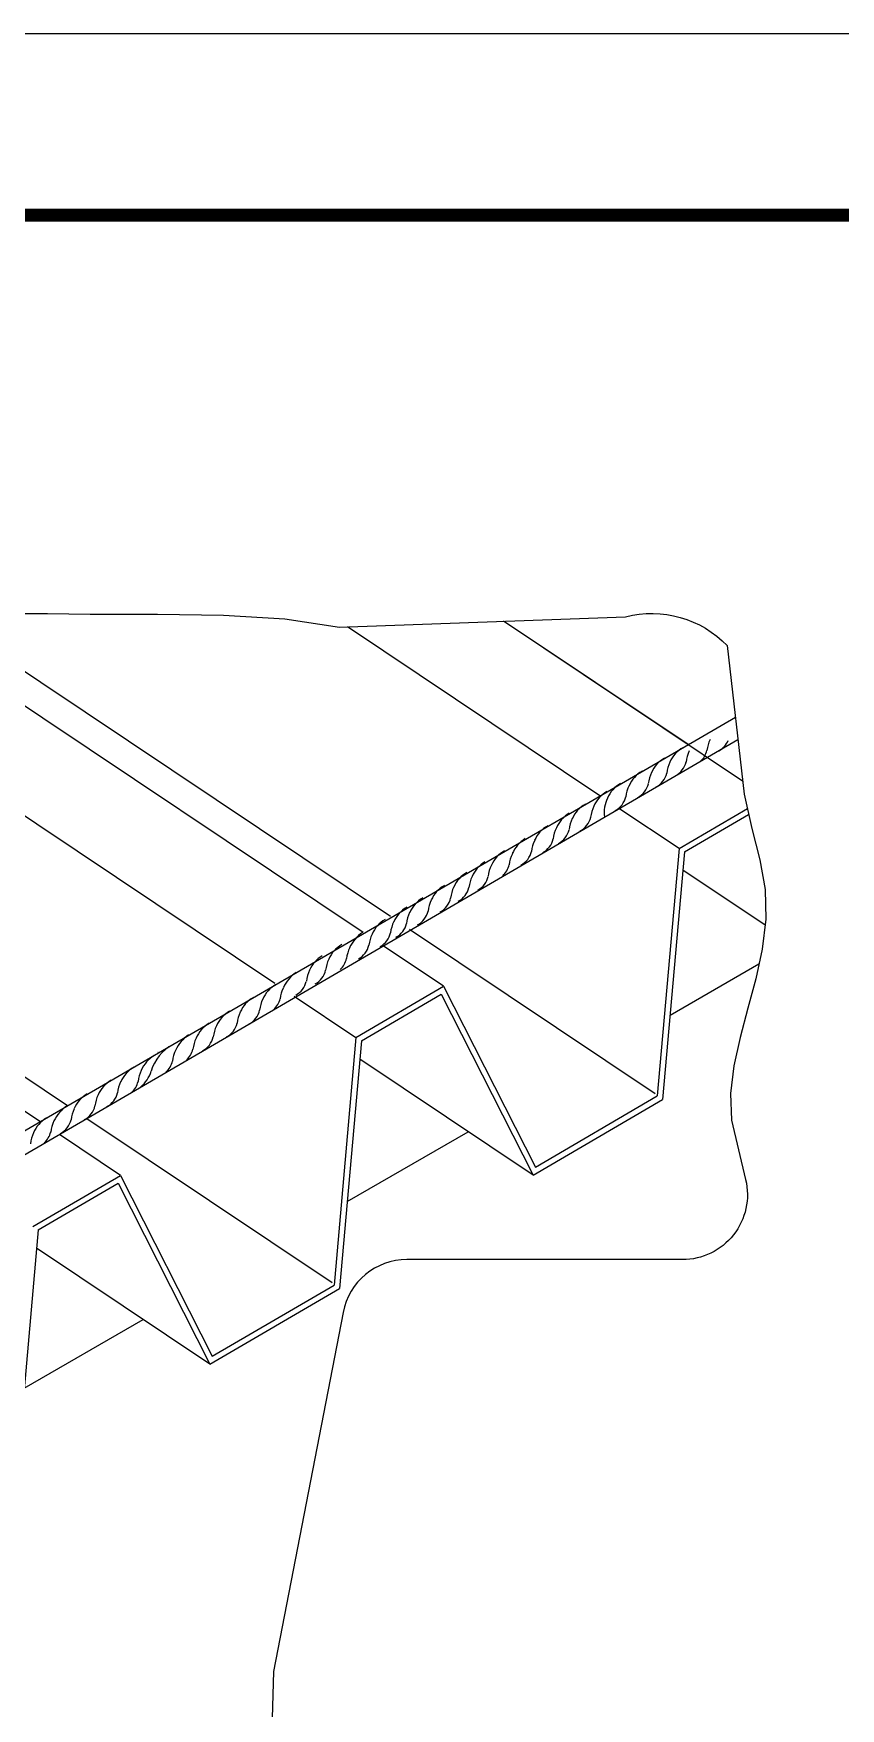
# Model space of a CAD drawing. Header units: millimetres. Extents: x 4236 to 4463, y 1839 to 1973.
# Drawn here: x 4378.63 to 4384.83, y 1884.57 to 1897.43 of the extents above; entities that cross this region are included whole.
import ezdxf

# ---------------------------------------------------------------- set-up
doc = ezdxf.new("R2010")
doc.units = ezdxf.units.MM
doc.layers.get('0').update_dxf_attribs({"lineweight": 25})
for name, color, linetype in [('C01', 1, 'Continuous'), ('C02', 42, 'Continuous'), ('C03', 7, 'Continuous')]:
    doc.layers.add(name, color=color, linetype=linetype)

msp = doc.modelspace()

# ---------------------------------------------------------------- linework, layer by layer
msp.add_line((4326.731, 1897.427), (4410.377, 1897.427))
at = {"const_width": 0.0996}
msp.add_lwpolyline([(4331.71, 1840.07), (4331.71, 1896.033), (4408.983, 1896.033), (4408.983, 1840.07)], close=True, dxfattribs=at)
at = {"layer": 'C01'}
msp.add_lwpolyline([(4370.098, 1884.195), (4371.053, 1886.601), (4370.736, 1887.112), (4370.538, 1887.337), (4369.81, 1887.851), (4368.957, 1888.284), (4369.115, 1888.981), (4369.143, 1889.305), (4369.141, 1889.637), (4369.115, 1889.972), (4369.077, 1890.306), (4369.036, 1890.634), (4369, 1890.951), (4368.98, 1891.252), (4368.983, 1891.533), (4369.015, 1891.792), (4369.079, 1892.029), (4369.178, 1892.242), (4369.317, 1892.432), (4369.498, 1892.596), (4369.726, 1892.734), (4370.004, 1892.846), (4370.885, 1892.975), (4378.737, 1892.975)], dxfattribs=at)
msp.add_lwpolyline([(4378.737, 1892.975), (4379.066, 1892.969), (4379.583, 1892.969), (4380.089, 1892.963), (4380.561, 1892.935), (4380.979, 1892.871), (4383.177, 1892.95, -0.270284), (4383.958, 1892.728), (4384.088, 1891.589), (4384.147, 1891.324), (4384.209, 1891.084), (4384.25, 1890.856), (4384.254, 1890.628), (4384.226, 1890.399), (4384.177, 1890.17), (4384.117, 1889.944), (4384.058, 1889.72), (4384.01, 1889.502), (4383.984, 1889.29), (4383.991, 1889.086), (4384.1, 1888.631, -0.485107), (4383.614, 1888.015), (4381.498, 1888.015, 0.35936), (4381.007, 1887.609), (4380.474, 1884.853), (4380.462, 1884.495)], format="xyb", dxfattribs=at)
for centre, radius, start, end in [((4384.05, 1891.898), 0.249, 153.652, 174.0868), ((4383.817, 1892.064), 0.162, 298.3116, 336.8859), ((4383.593, 1891.66), 0.235, 119.4577, 156.7272), ((4383.734, 1891.741), 0.235, 119.838, 156.7272), ((4383.89, 1891.809), 0.249, 153.652, 174.0868), ((4383.645, 1891.961), 0.162, 311.8161, 346.8088), ((4383.42, 1891.56), 0.235, 119.4577, 156.7272), ((4383.6, 1891.643), 0.249, 153.652, 174.0868), ((4383.336, 1891.786), 0.162, 298.3116, 346.8088), ((4383.741, 1891.724), 0.249, 153.652, 174.0868), ((4383.484, 1891.872), 0.162, 298.3116, 346.8088), ((4383.15, 1891.403), 0.235, 119.4577, 156.7272), ((4383.255, 1891.465), 0.235, 119.4577, 156.7272), ((4383.427, 1891.543), 0.249, 153.652, 174.0868), ((4383.195, 1891.705), 0.162, 298.3116, 346.8088), ((4382.984, 1891.307), 0.235, 119.4577, 156.7272), ((4383.157, 1891.385), 0.249, 153.652, 174.0868), ((4383.262, 1891.447), 0.249, 153.652, 187.8419), ((4383.022, 1891.605), 0.162, 298.3116, 346.8088), ((4382.695, 1891.141), 0.235, 119.4577, 156.7272), ((4382.862, 1891.237), 0.235, 119.838, 156.7272), ((4382.991, 1891.29), 0.249, 153.652, 174.0868), ((4382.752, 1891.448), 0.162, 298.3116, 346.8088), ((4382.555, 1891.018), 0.273, 123.0374, 155.4443), ((4382.703, 1891.123), 0.249, 153.652, 174.0868), ((4382.464, 1891.282), 0.162, 298.3116, 346.8088), ((4382.869, 1891.219), 0.249, 153.652, 174.0868), ((4382.586, 1891.352), 0.162, 298.3116, 346.8088), ((4382.363, 1890.949), 0.235, 119.4577, 156.7272), ((4382.531, 1891.02), 0.249, 153.652, 174.0868), ((4382.297, 1891.186), 0.162, 298.3116, 346.8088), ((4382.074, 1890.782), 0.235, 119.4577, 156.7272), ((4382.222, 1890.846), 0.249, 153.652, 174.0868), ((4382.214, 1890.864), 0.235, 119.838, 156.7272), ((4381.965, 1890.994), 0.162, 298.3116, 346.8088), ((4382.37, 1890.932), 0.249, 153.652, 174.0868), ((4382.126, 1891.083), 0.162, 311.8161, 346.8088), ((4381.901, 1890.683), 0.235, 119.4577, 156.7272), ((4382.081, 1890.765), 0.249, 153.652, 174.0868), ((4381.816, 1890.908), 0.162, 298.3116, 346.8088), ((4381.613, 1890.516), 0.235, 119.838, 156.7272), ((4381.735, 1890.587), 0.235, 119.4577, 156.7272), ((4381.908, 1890.665), 0.249, 153.652, 174.0868), ((4381.676, 1890.827), 0.162, 298.3116, 346.8088), ((4381.446, 1890.421), 0.235, 119.4577, 156.7272), ((4381.62, 1890.499), 0.249, 153.652, 174.0868), ((4381.337, 1890.632), 0.162, 298.3116, 346.8088), ((4381.742, 1890.569), 0.249, 153.652, 174.0868), ((4381.503, 1890.727), 0.162, 298.3116, 346.8088), ((4381.306, 1890.297), 0.273, 123.0374, 155.4443), ((4381.454, 1890.403), 0.249, 153.652, 174.0868), ((4381.215, 1890.561), 0.162, 298.3116, 346.8088), ((4380.965, 1890.143), 0.235, 119.838, 156.7272), ((4381.121, 1890.211), 0.249, 153.652, 174.0868), ((4381.114, 1890.229), 0.235, 119.4577, 156.7272), ((4380.877, 1890.363), 0.162, 311.8161, 346.8088), ((4381.282, 1890.3), 0.249, 153.652, 174.0868), ((4381.048, 1890.466), 0.162, 298.3116, 346.8088), ((4380.797, 1889.99), 0.273, 123.0374, 155.4443), ((4380.973, 1890.126), 0.249, 153.652, 174.0868), ((4380.716, 1890.274), 0.162, 298.3116, 346.8088), ((4380.607, 1889.922), 0.235, 119.4577, 156.7272), ((4380.772, 1889.992), 0.249, 153.652, 174.0868), ((4380.567, 1890.188), 0.162, 298.3116, 346.8088), ((4380.434, 1889.823), 0.235, 119.4577, 156.7272), ((4380.209, 1889.967), 0.162, 298.3116, 346.8088), ((4380.614, 1889.905), 0.249, 153.652, 174.0868), ((4380.367, 1890.055), 0.162, 311.8161, 346.8088), ((4380.127, 1889.602), 0.273, 123.0374, 155.4443), ((4380.258, 1889.699), 0.249, 153.652, 174.0868), ((4380.251, 1889.716), 0.236, 119.4577, 156.7272), ((4380.036, 1889.867), 0.162, 298.3116, 346.8088), ((4380.441, 1889.805), 0.249, 153.652, 174.0868), ((4379.97, 1889.511), 0.273, 123.0374, 155.4443), ((4380.102, 1889.604), 0.249, 153.652, 174.0868), ((4379.852, 1889.761), 0.162, 298.3116, 346.8088), ((4379.705, 1889.354), 0.273, 123.0374, 155.4443), ((4379.861, 1889.364), 0.342, 118.3752, 163.3934), ((4379.702, 1889.399), 0.236, 119.4577, 119.7634), ((4379.945, 1889.514), 0.249, 153.652, 174.0868), ((4379.696, 1889.667), 0.162, 311.8161, 346.8088), ((4379.515, 1889.287), 0.235, 119.4577, 156.7272), ((4379.68, 1889.357), 0.249, 153.652, 174.0868), ((4379.293, 1889.536), 0.252, 308.8064, 342.8668), ((4379.539, 1889.576), 0.162, 311.8161, 346.8088), ((4379.159, 1889.081), 0.236, 119.4577, 156.7272), ((4379.342, 1889.187), 0.235, 119.4577, 156.7272), ((4379.117, 1889.332), 0.162, 298.3116, 346.8088), ((4379.522, 1889.269), 0.249, 153.652, 174.0868), ((4379.275, 1889.419), 0.162, 311.8161, 346.8088), ((4379.035, 1888.966), 0.273, 123.0374, 155.4443), ((4379.166, 1889.063), 0.249, 153.652, 174.0868), ((4378.944, 1889.232), 0.162, 298.3116, 346.8088), ((4379.349, 1889.169), 0.249, 153.652, 174.0868), ((4378.877, 1888.875), 0.273, 123.0374, 155.4443), ((4379.01, 1888.969), 0.249, 153.652, 174.0868), ((4378.76, 1889.126), 0.162, 298.3116, 346.8088), ((4378.853, 1888.878), 0.249, 153.652, 174.0868), ((4378.604, 1889.032), 0.162, 311.8161, 346.8088)]:
    msp.add_arc(centre, radius, start, end, dxfattribs=at)
at = {"layer": 'C02'}
for p, q in [((4376.624, 1887.879), (4384.021, 1892.178)), ((4376.624, 1887.694), (4384.04, 1892.007))]:
    msp.add_line(p, q, dxfattribs=at)
at = {"layer": 'C03'}
for p, q in [((4378.677, 1889.076), (4372.846, 1892.975)), ((4378.89, 1889.196), (4373.238, 1892.975)), ((4380.483, 1890.135), (4376.235, 1892.975)), ((4381.161, 1890.527), (4377.499, 1892.975)), ((4381.371, 1890.648), (4377.891, 1892.975)), ((4384.076, 1891.688), (4382.24, 1892.916)), ((4383.658, 1891.968), (4382.24, 1892.916)), ((4382.98, 1891.576), (4381.041, 1892.873)), ((4383.589, 1891.17), (4383.127, 1891.478)), ((4383.589, 1891.172), (4384.113, 1891.478)), ((4383.63, 1891.145), (4384.123, 1891.433)), ((4383.589, 1891.172), (4383.421, 1889.272)), ((4383.63, 1891.145), (4383.462, 1889.245)), ((4384.249, 1890.583), (4383.618, 1891.005)), ((4383.406, 1889.288), (4381.519, 1890.549)), ((4381.779, 1890.113), (4381.309, 1890.428)), ((4383.52, 1889.892), (4384.202, 1890.286)), ((4381.106, 1889.721), (4381.779, 1890.113)), ((4381.779, 1890.113), (4382.485, 1888.725)), ((4381.106, 1889.718), (4380.631, 1890.036)), ((4381.148, 1889.694), (4381.761, 1890.052)), ((4381.761, 1890.052), (4382.467, 1888.664)), ((4381.106, 1889.721), (4380.939, 1887.82)), ((4381.148, 1889.694), (4380.98, 1887.794)), ((4382.467, 1888.664), (4381.135, 1889.554)), ((4382.467, 1888.664), (4383.462, 1889.245)), ((4382.485, 1888.725), (4383.421, 1889.272)), ((4380.924, 1887.836), (4379.038, 1889.097)), ((4379.297, 1888.662), (4378.828, 1888.975)), ((4381.039, 1888.46), (4381.969, 1888.997)), ((4378.624, 1888.269), (4379.297, 1888.662)), ((4379.297, 1888.662), (4380.002, 1887.274)), ((4378.666, 1888.243), (4379.279, 1888.601)), ((4379.279, 1888.601), (4379.984, 1887.213)), ((4378.666, 1888.243), (4378.498, 1886.343)), ((4379.984, 1887.213), (4378.653, 1888.103)), ((4379.984, 1887.213), (4380.98, 1887.794)), ((4380.002, 1887.274), (4380.939, 1887.82)), ((4378.558, 1887.028), (4379.472, 1887.556))]:
    msp.add_line(p, q, dxfattribs=at)

doc.saveas('drawing.dxf')
